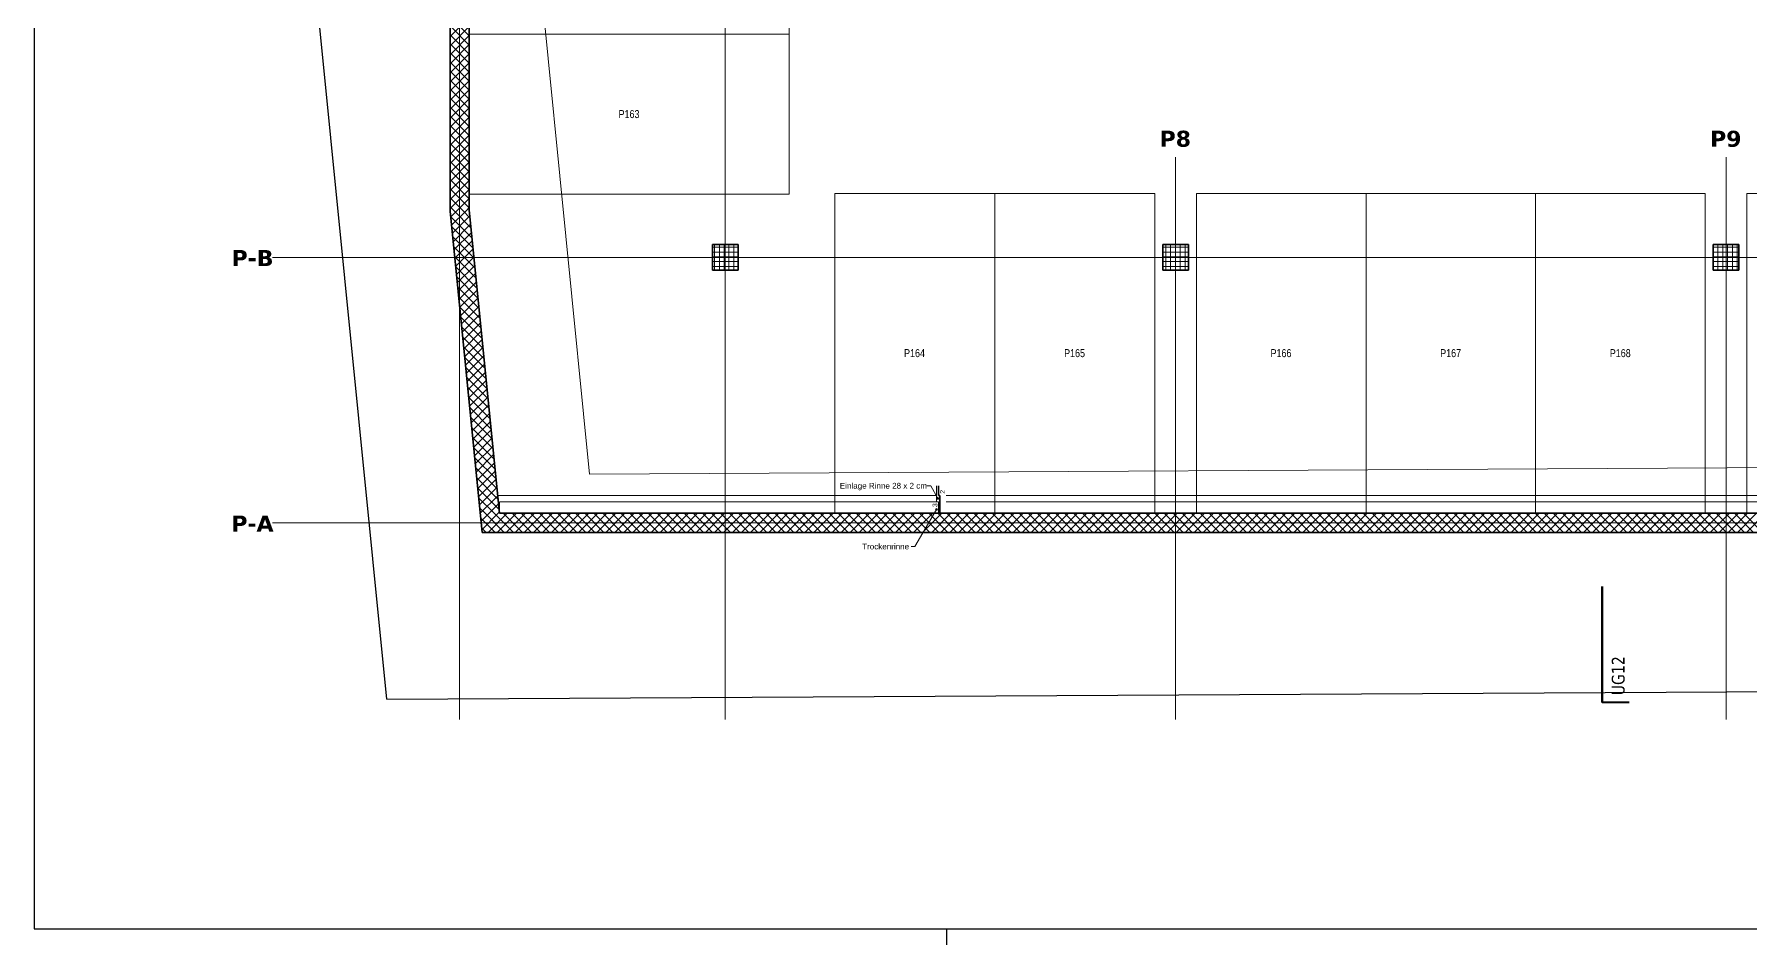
# Model space of a CAD drawing. Extents: x -932 to 937, y -179 to 471.
# Drawn here: x -932 to -396, y -179 to 105 of the extents above; entities that cross this region are included whole.
import ezdxf
from ezdxf.lldxf.tags import DXFTag

# ---------------------------------------------------------------- set-up
doc = ezdxf.new("R2010")
doc.units = 0
doc.layers.get('0').update_dxf_attribs({"lineweight": 13})
for name, color, linetype, lineweight, true_color in [('A-DETL-____-OTLN', 5, 'Continuous', 9, 0x0000ff), ('C-PROP-LINE-OTLN', 7, '_Grundgrenze_', 25, 0x800000), ('G-____-____-SYMB', 7, 'Strichpunkt - Weit', 5, 0x008080), ('S-GRID-____-IDEN', 7, 'Continuous', 9, 0x5555aa)]:
    doc.layers.add(name, color=color, linetype=linetype, lineweight=lineweight, true_color=true_color)
for name, color, linetype, lineweight in [('A-FLOR-____-OTLN', 7, 'Continuous', 9), ('A-WALL-____-MCUT', 7, 'Continuous', 35), ('A-WALL-____-PATT', 7, 'Continuous', 35), ('C-PRKG-____-IDEN', 7, 'Continuous', 5), ('C-PRKG-____-OTLN', 7, 'Continuous', 9), ('S-COLS-____-MCUT', 7, 'Continuous', 35), ('S-COLS-____-OTLN', 7, 'Continuous', 9), ('S-GRID-____-OTLN', 7, 'Continuous', 5), ('Text', 7, 'Continuous', 5)]:
    doc.layers.add(name, color=color, linetype=linetype, lineweight=lineweight)
doc.styles.get("Standard").update_dxf_attribs({"font": 'arial.ttf'})
tags = doc.linetypes.add('_Grundgrenze_', pattern=[0.45, 0.2, -0.05, 0.05, -0.05, 0.05, -0.05]).pattern_tags.tags
tags[14:15] = [DXFTag(74, 4), DXFTag(75, 0), DXFTag(340, '0'), DXFTag(46, 1.0), DXFTag(50, 0.0), DXFTag(44, 0.0), DXFTag(45, 0.0)]
tags[12:13] = [DXFTag(74, 4), DXFTag(75, 0), DXFTag(340, '0'), DXFTag(46, 1.0), DXFTag(50, 0.0), DXFTag(44, 0.0), DXFTag(45, 0.0)]
tags[10:11] = [DXFTag(74, 4), DXFTag(75, 0), DXFTag(340, '0'), DXFTag(46, 1.0), DXFTag(50, 0.0), DXFTag(44, 0.0), DXFTag(45, 0.0)]
tags[8:9] = [DXFTag(74, 4), DXFTag(75, 0), DXFTag(340, '0'), DXFTag(46, 1.0), DXFTag(50, 0.0), DXFTag(44, 0.0), DXFTag(45, 0.0)]
tags[6:7] = [DXFTag(74, 4), DXFTag(75, 0), DXFTag(340, '0'), DXFTag(46, 1.0), DXFTag(50, 0.0), DXFTag(44, 0.0), DXFTag(45, 0.0)]
tags[4:5] = [DXFTag(74, 4), DXFTag(75, 0), DXFTag(340, '0'), DXFTag(46, 1.0), DXFTag(50, 0.0), DXFTag(44, 0.0), DXFTag(45, 0.0)]
tags = doc.linetypes.add('_Rasterlinie_', pattern=[0.375, 0.2, -0.05, 0.075, -0.05]).pattern_tags.tags
tags[10:11] = [DXFTag(74, 4), DXFTag(75, 0), DXFTag(340, '0'), DXFTag(46, 1.0), DXFTag(50, 0.0), DXFTag(44, 0.0), DXFTag(45, 0.0)]
tags[8:9] = [DXFTag(74, 4), DXFTag(75, 0), DXFTag(340, '0'), DXFTag(46, 1.0), DXFTag(50, 0.0), DXFTag(44, 0.0), DXFTag(45, 0.0)]
tags[6:7] = [DXFTag(74, 4), DXFTag(75, 0), DXFTag(340, '0'), DXFTag(46, 1.0), DXFTag(50, 0.0), DXFTag(44, 0.0), DXFTag(45, 0.0)]
tags[4:5] = [DXFTag(74, 4), DXFTag(75, 0), DXFTag(340, '0'), DXFTag(46, 1.0), DXFTag(50, 0.0), DXFTag(44, 0.0), DXFTag(45, 0.0)]
tags = doc.linetypes.add('_Schnittlinie_', pattern=[0.3, 0.15, -0.05, 0.05, -0.05]).pattern_tags.tags
tags[10:11] = [DXFTag(74, 4), DXFTag(75, 0), DXFTag(340, '0'), DXFTag(46, 1.0), DXFTag(50, 0.0), DXFTag(44, 0.0), DXFTag(45, 0.0)]
tags[8:9] = [DXFTag(74, 4), DXFTag(75, 0), DXFTag(340, '0'), DXFTag(46, 1.0), DXFTag(50, 0.0), DXFTag(44, 0.0), DXFTag(45, 0.0)]
tags[6:7] = [DXFTag(74, 4), DXFTag(75, 0), DXFTag(340, '0'), DXFTag(46, 1.0), DXFTag(50, 0.0), DXFTag(44, 0.0), DXFTag(45, 0.0)]
tags[4:5] = [DXFTag(74, 4), DXFTag(75, 0), DXFTag(340, '0'), DXFTag(46, 1.0), DXFTag(50, 0.0), DXFTag(44, 0.0), DXFTag(45, 0.0)]
tags = doc.linetypes.add('_Strichliert - Fein_', pattern=[0.15, 0.1, -0.05]).pattern_tags.tags
tags[6:7] = [DXFTag(74, 4), DXFTag(75, 0), DXFTag(340, '0'), DXFTag(46, 1.0), DXFTag(50, 0.0), DXFTag(44, 0.0), DXFTag(45, 0.0)]
tags[4:5] = [DXFTag(74, 4), DXFTag(75, 0), DXFTag(340, '0'), DXFTag(46, 1.0), DXFTag(50, 0.0), DXFTag(44, 0.0), DXFTag(45, 0.0)]
tags = doc.linetypes.add('Gestrichelt', pattern=[0.1, 0.05, -0.05]).pattern_tags.tags
tags[6:7] = [DXFTag(74, 4), DXFTag(75, 0), DXFTag(340, '0'), DXFTag(46, 1.0), DXFTag(50, 0.0), DXFTag(44, 0.0), DXFTag(45, 0.0)]
tags[4:5] = [DXFTag(74, 4), DXFTag(75, 0), DXFTag(340, '0'), DXFTag(46, 1.0), DXFTag(50, 0.0), DXFTag(44, 0.0), DXFTag(45, 0.0)]
tags = doc.linetypes.add('Strichpunkt - Weit', pattern=[0.5, 0.2, -0.15, 0, -0.15]).pattern_tags.tags
tags[10:11] = [DXFTag(74, 4), DXFTag(75, 0), DXFTag(340, '0'), DXFTag(46, 1.0), DXFTag(50, 0.0), DXFTag(44, 0.0), DXFTag(45, 0.0)]
tags[8:9] = [DXFTag(74, 4), DXFTag(75, 0), DXFTag(340, '0'), DXFTag(46, 1.0), DXFTag(50, 0.0), DXFTag(44, 0.0), DXFTag(45, 0.0)]
tags[6:7] = [DXFTag(74, 4), DXFTag(75, 0), DXFTag(340, '0'), DXFTag(46, 1.0), DXFTag(50, 0.0), DXFTag(44, 0.0), DXFTag(45, 0.0)]
tags[4:5] = [DXFTag(74, 4), DXFTag(75, 0), DXFTag(340, '0'), DXFTag(46, 1.0), DXFTag(50, 0.0), DXFTag(44, 0.0), DXFTag(45, 0.0)]

# ---------------------------------------------------------------- blocks, each defined once
blk = doc.blocks.new('Referenz-A0UJ2H3XXE', base_point=(-911.85, -117.71))
at = {"layer": 'A-DETL-____-OTLN', "color": 0, "linetype": '_Strichliert - Fein_', "ltscale": 0.13}
for p, q in [((-802.36, 403.53), (-758.96, -32.38)), ((-758.96, -32.38), (382.01, -25.98))]:
    blk.add_line(p, q, dxfattribs=at)
at = {"layer": 'A-DETL-____-OTLN', "color": 0, "linetype": 'Continuous', "ltscale": 0.13}
for p, q in [((-650.54, -36.01), (-650.54, -41.03)), ((-650.54, -41.03), (-649.94, -41.03)), ((-649.94, -41.03), (-649.94, -44.61))]:
    blk.add_line(p, q, dxfattribs=at)
at = {"layer": 'A-DETL-____-OTLN', "color": 0, "linetype": 'Continuous', "lineweight": 35, "ltscale": 0.35}
for p, q in [((-649.94, -36.01), (-649.94, -39.01)), ((-649.94, -39.01), (-649.54, -39.01)), ((-649.54, -39.01), (-649.54, -44.61)), ((-649.94, -44.61), (-647.54, -44.61))]:
    blk.add_line(p, q, dxfattribs=at)
at = {"layer": 'A-DETL-____-OTLN', "color": 0, "linetype": 'Gestrichelt', "ltscale": 0.13}
for p, q in [((-650.54, -39.01), (-787.66, -39.01)), ((382.01, -39.01), (-647.54, -39.01))]:
    blk.add_line(p, q, dxfattribs=at)
at = {"layer": 'A-FLOR-____-OTLN', "color": 0, "linetype": 'Continuous', "ltscale": 0.13}
for p, q in [((-787.1, -44.61), (-787.1, -41.03)), ((-787.1, -41.03), (-650.54, -41.03)), ((-647.54, -41.03), (290.66, -41.03))]:
    blk.add_line(p, q, dxfattribs=at)
at = {"layer": 'A-WALL-____-MCUT', "color": 0, "linetype": 'Continuous', "ltscale": 0.35}
for p, q in [((-802.54, 403.53), (-802.54, 49.83)), ((-796.54, 50.12), (-796.54, 403.53)), ((-802.54, 49.83), (-792.54, -50.61)), ((-787.1, -44.61), (-796.54, 50.12)), ((-649.94, -44.61), (-787.1, -44.61)), ((382.01, -44.61), (-647.54, -44.61)), ((-792.54, -50.61), (382.01, -50.61))]:
    blk.add_line(p, q, dxfattribs=at)
at = {"layer": 'A-WALL-____-PATT', "color": 0, "linetype": 'Continuous', "lineweight": 9, "ltscale": 0.13}
for p, q in [((-796.54, 104.59), (-802.54, 110.59)), ((-802.54, 104.37), (-796.54, 110.37)), ((-796.54, 101.76), (-802.54, 107.76)), ((-802.54, 101.54), (-796.54, 107.54)), ((-796.54, 98.93), (-802.54, 104.93)), ((-802.54, 98.71), (-796.54, 104.71)), ((-796.54, 96.1), (-802.54, 102.1)), ((-802.54, 95.88), (-796.54, 101.88)), ((-796.54, 93.28), (-802.54, 99.28)), ((-802.54, 93.05), (-796.54, 99.05)), ((-796.54, 90.45), (-802.54, 96.45)), ((-802.54, 90.23), (-796.54, 96.23)), ((-796.54, 87.62), (-802.54, 93.62)), ((-802.54, 87.4), (-796.54, 93.4)), ((-796.54, 84.79), (-802.54, 90.79)), ((-802.54, 84.57), (-796.54, 90.57)), ((-796.54, 81.96), (-802.54, 87.96)), ((-802.54, 81.74), (-796.54, 87.74)), ((-796.54, 79.13), (-802.54, 85.13)), ((-802.54, 78.91), (-796.54, 84.91)), ((-796.54, 76.31), (-802.54, 82.31)), ((-802.54, 76.08), (-796.54, 82.08)), ((-796.54, 73.48), (-802.54, 79.48)), ((-802.54, 73.25), (-796.54, 79.25)), ((-796.54, 70.65), (-802.54, 76.65)), ((-802.54, 70.43), (-796.54, 76.43)), ((-796.54, 67.82), (-802.54, 73.82)), ((-802.54, 67.6), (-796.54, 73.6)), ((-796.54, 64.99), (-802.54, 70.99)), ((-802.54, 64.77), (-796.54, 70.77)), ((-796.54, 62.16), (-802.54, 68.16)), ((-802.54, 61.94), (-796.54, 67.94)), ((-796.54, 59.34), (-802.54, 65.34)), ((-802.54, 59.11), (-796.54, 65.11)), ((-796.54, 56.51), (-802.54, 62.51)), ((-802.54, 56.28), (-796.54, 62.28)), ((-796.54, 53.68), (-802.54, 59.68)), ((-802.54, 53.46), (-796.54, 59.46)), ((-796.54, 50.85), (-802.54, 56.85)), ((-802.54, 50.63), (-796.54, 56.63)), ((-798.54, 50.02), (-802.54, 54.02)), ((-800.4, 49.93), (-796.54, 53.8)), ((-801.23, 49.89), (-802.54, 51.19)), ((-802.35, 47.98), (-800.4, 49.93)), ((-802.1, 45.41), (-797.43, 50.08)), ((-801.84, 42.84), (-796.36, 48.32)), ((-795.99, 44.65), (-801.23, 49.89)), ((-796.3, 47.79), (-798.54, 50.02)), ((-797.43, 50.08), (-796.54, 50.97)), ((-795.68, 41.51), (-802.38, 48.2)), ((-795.37, 38.37), (-802.06, 45.06)), ((-801.59, 40.27), (-796.1, 45.75)), ((-801.33, 37.69), (-795.85, 43.18)), ((-795.05, 35.22), (-801.75, 41.92)), ((-794.74, 32.08), (-801.44, 38.78)), ((-801.07, 35.12), (-795.59, 40.6)), ((-800.82, 32.55), (-795.33, 38.03)), ((-794.43, 28.94), (-801.12, 35.64)), ((-794.12, 25.8), (-800.81, 32.5)), ((-800.56, 29.98), (-795.08, 35.46)), ((-800.3, 27.4), (-794.82, 32.89)), ((-793.8, 22.66), (-800.5, 29.36)), ((-800.05, 24.83), (-794.57, 30.32)), ((-799.79, 22.26), (-794.31, 27.74)), ((-793.49, 19.52), (-800.19, 26.21)), ((-793.18, 16.38), (-799.87, 23.07)), ((-799.54, 19.69), (-794.05, 25.17)), ((-799.28, 17.11), (-793.8, 22.6)), ((-792.86, 13.24), (-799.56, 19.93)), ((-792.55, 10.09), (-799.25, 16.79)), ((-799.02, 14.54), (-793.54, 20.03)), ((-798.77, 11.97), (-793.28, 17.45)), ((-792.24, 6.95), (-798.94, 13.65)), ((-798.51, 9.4), (-793.03, 14.88)), ((-798.26, 6.83), (-792.77, 12.31)), ((-791.93, 3.81), (-798.62, 10.51)), ((-791.61, 0.67), (-798.31, 7.37)), ((-798, 4.25), (-792.52, 9.74)), ((-797.74, 1.68), (-792.26, 7.16)), ((-791.3, -2.47), (-798, 4.23)), ((-790.99, -5.61), (-797.68, 1.09)), ((-797.49, -0.89), (-792, 4.59)), ((-797.23, -3.46), (-791.75, 2.02)), ((-790.68, -8.75), (-797.37, -2.06)), ((-790.36, -11.89), (-797.06, -5.2)), ((-796.98, -6.04), (-791.49, -0.55)), ((-796.72, -8.61), (-791.24, -3.12)), ((-790.05, -15.03), (-796.75, -8.34)), ((-796.46, -11.18), (-790.98, -5.7)), ((-796.21, -13.75), (-790.72, -8.27)), ((-789.74, -18.18), (-796.43, -11.48)), ((-789.42, -21.32), (-796.12, -14.62)), ((-795.95, -16.33), (-790.47, -10.84)), ((-795.7, -18.9), (-790.21, -13.41)), ((-795.44, -21.47), (-789.96, -15.99)), ((-789.11, -24.46), (-795.81, -17.76)), ((-788.8, -27.6), (-795.5, -20.9)), ((-795.18, -24.04), (-789.7, -18.56)), ((-794.93, -26.61), (-789.44, -21.13)), ((-788.49, -30.74), (-795.18, -24.04)), ((-794.67, -29.19), (-789.19, -23.7)), ((-794.41, -31.76), (-788.93, -26.28)), ((-788.17, -33.88), (-794.87, -27.19)), ((-787.86, -37.02), (-794.56, -30.33)), ((-794.16, -34.33), (-788.67, -28.85)), ((-793.9, -36.9), (-788.42, -31.42)), ((-787.55, -40.16), (-794.24, -33.47)), ((-787.24, -43.3), (-793.93, -36.61)), ((-793.65, -39.48), (-788.16, -33.99)), ((-793.39, -42.05), (-787.91, -36.57)), ((-788.75, -44.61), (-793.62, -39.75)), ((-791.58, -44.61), (-793.31, -42.89)), ((-793.13, -44.61), (-787.65, -39.14)), ((-790.3, -44.61), (-787.39, -41.71)), ((-793.13, -44.62), (-793.13, -44.61)), ((-788.41, -50.61), (-792.99, -46.03)), ((-792.88, -47.19), (-790.3, -44.61)), ((-792.62, -49.77), (-787.47, -44.61)), ((-785.58, -50.61), (-791.58, -44.61)), ((-790.64, -50.61), (-784.64, -44.61)), ((-782.75, -50.61), (-788.75, -44.61)), ((-787.81, -50.61), (-781.81, -44.61)), ((-787.47, -44.61), (-787.14, -44.28)), ((-779.93, -50.61), (-785.93, -44.61)), ((-784.99, -50.61), (-778.99, -44.61)), ((-777.1, -50.61), (-783.1, -44.61)), ((-782.16, -50.61), (-776.16, -44.61)), ((-774.27, -50.61), (-780.27, -44.61)), ((-779.33, -50.61), (-773.33, -44.61)), ((-771.44, -50.61), (-777.44, -44.61)), ((-776.5, -50.61), (-770.5, -44.61)), ((-768.61, -50.61), (-774.61, -44.61)), ((-773.67, -50.61), (-767.67, -44.61)), ((-765.78, -50.61), (-771.78, -44.61)), ((-770.84, -50.61), (-764.84, -44.61)), ((-762.96, -50.61), (-768.96, -44.61)), ((-768.01, -50.61), (-762.01, -44.61)), ((-760.13, -50.61), (-766.13, -44.61)), ((-765.19, -50.61), (-759.19, -44.61)), ((-757.3, -50.61), (-763.3, -44.61)), ((-762.36, -50.61), (-756.36, -44.61)), ((-754.47, -50.61), (-760.47, -44.61)), ((-759.53, -50.61), (-753.53, -44.61)), ((-751.64, -50.61), (-757.64, -44.61)), ((-756.7, -50.61), (-750.7, -44.61)), ((-748.81, -50.61), (-754.81, -44.61)), ((-753.87, -50.61), (-747.87, -44.61)), ((-745.98, -50.61), (-751.98, -44.61)), ((-751.04, -50.61), (-745.04, -44.61)), ((-743.16, -50.61), (-749.16, -44.61)), ((-748.22, -50.61), (-742.22, -44.61)), ((-740.33, -50.61), (-746.33, -44.61)), ((-745.39, -50.61), (-739.39, -44.61)), ((-737.5, -50.61), (-743.5, -44.61)), ((-742.56, -50.61), (-736.56, -44.61)), ((-734.67, -50.61), (-740.67, -44.61)), ((-739.73, -50.61), (-733.73, -44.61)), ((-731.84, -50.61), (-737.84, -44.61)), ((-736.9, -50.61), (-730.9, -44.61)), ((-729.01, -50.61), (-735.01, -44.61)), ((-734.07, -50.61), (-728.07, -44.61)), ((-726.19, -50.61), (-732.19, -44.61)), ((-731.25, -50.61), (-725.25, -44.61)), ((-723.36, -50.61), (-729.36, -44.61)), ((-728.42, -50.61), (-722.42, -44.61)), ((-720.53, -50.61), (-726.53, -44.61)), ((-725.59, -50.61), (-719.59, -44.61)), ((-717.7, -50.61), (-723.7, -44.61)), ((-722.76, -50.61), (-716.76, -44.61)), ((-714.87, -50.61), (-720.87, -44.61)), ((-719.93, -50.61), (-713.93, -44.61)), ((-712.04, -50.61), (-718.04, -44.61)), ((-717.1, -50.61), (-711.1, -44.61)), ((-709.22, -50.61), (-715.22, -44.61)), ((-714.27, -50.61), (-708.27, -44.61)), ((-706.39, -50.61), (-712.39, -44.61)), ((-711.45, -50.61), (-705.45, -44.61)), ((-703.56, -50.61), (-709.56, -44.61)), ((-708.62, -50.61), (-702.62, -44.61)), ((-700.73, -50.61), (-706.73, -44.61)), ((-705.79, -50.61), (-699.79, -44.61)), ((-697.9, -50.61), (-703.9, -44.61)), ((-702.96, -50.61), (-696.96, -44.61)), ((-695.07, -50.61), (-701.07, -44.61)), ((-700.13, -50.61), (-694.13, -44.61)), ((-692.24, -50.61), (-698.24, -44.61)), ((-697.3, -50.61), (-691.3, -44.61)), ((-689.42, -50.61), (-695.42, -44.61)), ((-694.48, -50.61), (-688.48, -44.61)), ((-686.59, -50.61), (-692.59, -44.61)), ((-691.65, -50.61), (-685.65, -44.61)), ((-683.76, -50.61), (-689.76, -44.61)), ((-688.82, -50.61), (-682.82, -44.61)), ((-680.93, -50.61), (-686.93, -44.61)), ((-685.99, -50.61), (-679.99, -44.61)), ((-678.1, -50.61), (-684.1, -44.61)), ((-683.16, -50.61), (-677.16, -44.61)), ((-675.27, -50.61), (-681.27, -44.61)), ((-680.33, -50.61), (-674.33, -44.61)), ((-672.45, -50.61), (-678.45, -44.61)), ((-677.5, -50.61), (-671.5, -44.61)), ((-669.62, -50.61), (-675.62, -44.61)), ((-674.68, -50.61), (-668.68, -44.61)), ((-666.79, -50.61), (-672.79, -44.61)), ((-671.85, -50.61), (-665.85, -44.61)), ((-663.96, -50.61), (-669.96, -44.61)), ((-669.02, -50.61), (-663.02, -44.61)), ((-661.13, -50.61), (-667.13, -44.61)), ((-666.19, -50.61), (-660.19, -44.61)), ((-658.3, -50.61), (-664.3, -44.61)), ((-663.36, -50.61), (-657.36, -44.61)), ((-655.48, -50.61), (-661.48, -44.61)), ((-660.53, -50.61), (-654.53, -44.61)), ((-652.65, -50.61), (-658.65, -44.61)), ((-657.71, -50.61), (-651.71, -44.61)), ((-649.82, -50.61), (-655.82, -44.61)), ((-654.88, -50.61), (-648.88, -44.61)), ((-646.99, -50.61), (-652.99, -44.61)), ((-652.05, -50.61), (-646.05, -44.61)), ((-644.16, -50.61), (-650.16, -44.61)), ((-649.22, -50.61), (-643.22, -44.61)), ((-641.33, -50.61), (-647.33, -44.61)), ((-646.39, -50.61), (-640.39, -44.61)), ((-638.5, -50.61), (-644.5, -44.61)), ((-643.56, -50.61), (-637.56, -44.61)), ((-635.68, -50.61), (-641.68, -44.61)), ((-640.74, -50.61), (-634.74, -44.61)), ((-632.85, -50.61), (-638.85, -44.61)), ((-637.91, -50.61), (-631.91, -44.61)), ((-630.02, -50.61), (-636.02, -44.61)), ((-635.08, -50.61), (-629.08, -44.61)), ((-627.19, -50.61), (-633.19, -44.61)), ((-632.25, -50.61), (-626.25, -44.61)), ((-624.36, -50.61), (-630.36, -44.61)), ((-629.42, -50.61), (-623.42, -44.61)), ((-621.53, -50.61), (-627.53, -44.61)), ((-626.59, -50.61), (-620.59, -44.61)), ((-618.71, -50.61), (-624.71, -44.61)), ((-623.76, -50.61), (-617.76, -44.61)), ((-615.88, -50.61), (-621.88, -44.61)), ((-620.94, -50.61), (-614.94, -44.61)), ((-613.05, -50.61), (-619.05, -44.61)), ((-618.11, -50.61), (-612.11, -44.61)), ((-610.22, -50.61), (-616.22, -44.61)), ((-615.28, -50.61), (-609.28, -44.61)), ((-607.39, -50.61), (-613.39, -44.61)), ((-612.45, -50.61), (-606.45, -44.61)), ((-604.56, -50.61), (-610.56, -44.61)), ((-609.62, -50.61), (-603.62, -44.61)), ((-601.73, -50.61), (-607.73, -44.61)), ((-606.79, -50.61), (-600.79, -44.61)), ((-598.91, -50.61), (-604.91, -44.61)), ((-603.97, -50.61), (-597.97, -44.61)), ((-596.08, -50.61), (-602.08, -44.61)), ((-601.14, -50.61), (-595.14, -44.61)), ((-593.25, -50.61), (-599.25, -44.61)), ((-598.31, -50.61), (-592.31, -44.61)), ((-590.42, -50.61), (-596.42, -44.61)), ((-595.48, -50.61), (-589.48, -44.61)), ((-587.59, -50.61), (-593.59, -44.61)), ((-592.65, -50.61), (-586.65, -44.61)), ((-584.76, -50.61), (-590.76, -44.61)), ((-589.82, -50.61), (-583.82, -44.61)), ((-581.94, -50.61), (-587.94, -44.61)), ((-587, -50.61), (-581, -44.61)), ((-579.11, -50.61), (-585.11, -44.61)), ((-584.17, -50.61), (-578.17, -44.61)), ((-576.28, -50.61), (-582.28, -44.61)), ((-581.34, -50.61), (-575.34, -44.61)), ((-573.45, -50.61), (-579.45, -44.61)), ((-578.51, -50.61), (-572.51, -44.61)), ((-570.62, -50.61), (-576.62, -44.61)), ((-575.68, -50.61), (-569.68, -44.61)), ((-567.79, -50.61), (-573.79, -44.61)), ((-572.85, -50.61), (-566.85, -44.61)), ((-564.97, -50.61), (-570.97, -44.61)), ((-570.02, -50.61), (-564.02, -44.61)), ((-562.14, -50.61), (-568.14, -44.61)), ((-567.2, -50.61), (-561.2, -44.61)), ((-559.31, -50.61), (-565.31, -44.61)), ((-564.37, -50.61), (-558.37, -44.61)), ((-556.48, -50.61), (-562.48, -44.61)), ((-561.54, -50.61), (-555.54, -44.61)), ((-553.65, -50.61), (-559.65, -44.61)), ((-558.71, -50.61), (-552.71, -44.61)), ((-550.82, -50.61), (-556.82, -44.61)), ((-555.88, -50.61), (-549.88, -44.61)), ((-547.99, -50.61), (-553.99, -44.61)), ((-553.05, -50.61), (-547.05, -44.61)), ((-545.17, -50.61), (-551.17, -44.61)), ((-550.23, -50.61), (-544.23, -44.61)), ((-542.34, -50.61), (-548.34, -44.61)), ((-547.4, -50.61), (-541.4, -44.61)), ((-539.51, -50.61), (-545.51, -44.61)), ((-544.57, -50.61), (-538.57, -44.61)), ((-536.68, -50.61), (-542.68, -44.61)), ((-541.74, -50.61), (-535.74, -44.61)), ((-533.85, -50.61), (-539.85, -44.61)), ((-538.91, -50.61), (-532.91, -44.61)), ((-531.02, -50.61), (-537.02, -44.61)), ((-536.08, -50.61), (-530.08, -44.61)), ((-528.2, -50.61), (-534.2, -44.61)), ((-533.26, -50.61), (-527.26, -44.61)), ((-525.37, -50.61), (-531.37, -44.61)), ((-530.43, -50.61), (-524.43, -44.61)), ((-522.54, -50.61), (-528.54, -44.61)), ((-527.6, -50.61), (-521.6, -44.61)), ((-519.71, -50.61), (-525.71, -44.61)), ((-524.77, -50.61), (-518.77, -44.61)), ((-516.88, -50.61), (-522.88, -44.61)), ((-521.94, -50.61), (-515.94, -44.61)), ((-514.05, -50.61), (-520.05, -44.61)), ((-519.11, -50.61), (-513.11, -44.61)), ((-511.23, -50.61), (-517.23, -44.61)), ((-516.28, -50.61), (-510.28, -44.61)), ((-508.4, -50.61), (-514.4, -44.61)), ((-513.46, -50.61), (-507.46, -44.61)), ((-505.57, -50.61), (-511.57, -44.61)), ((-510.63, -50.61), (-504.63, -44.61)), ((-502.74, -50.61), (-508.74, -44.61)), ((-507.8, -50.61), (-501.8, -44.61)), ((-499.91, -50.61), (-505.91, -44.61)), ((-504.97, -50.61), (-498.97, -44.61)), ((-497.08, -50.61), (-503.08, -44.61)), ((-502.14, -50.61), (-496.14, -44.61)), ((-494.25, -50.61), (-500.25, -44.61)), ((-499.31, -50.61), (-493.31, -44.61)), ((-491.43, -50.61), (-497.43, -44.61)), ((-496.49, -50.61), (-490.49, -44.61)), ((-488.6, -50.61), (-494.6, -44.61)), ((-493.66, -50.61), (-487.66, -44.61)), ((-485.77, -50.61), (-491.77, -44.61)), ((-490.83, -50.61), (-484.83, -44.61)), ((-482.94, -50.61), (-488.94, -44.61)), ((-488, -50.61), (-482, -44.61)), ((-480.11, -50.61), (-486.11, -44.61)), ((-485.17, -50.61), (-479.17, -44.61)), ((-477.28, -50.61), (-483.28, -44.61)), ((-482.34, -50.61), (-476.34, -44.61)), ((-474.46, -50.61), (-480.46, -44.61)), ((-479.52, -50.61), (-473.52, -44.61)), ((-471.63, -50.61), (-477.63, -44.61)), ((-476.69, -50.61), (-470.69, -44.61)), ((-468.8, -50.61), (-474.8, -44.61)), ((-473.86, -50.61), (-467.86, -44.61)), ((-465.97, -50.61), (-471.97, -44.61)), ((-471.03, -50.61), (-465.03, -44.61)), ((-463.14, -50.61), (-469.14, -44.61)), ((-468.2, -50.61), (-462.2, -44.61)), ((-460.31, -50.61), (-466.31, -44.61)), ((-465.37, -50.61), (-459.37, -44.61)), ((-457.49, -50.61), (-463.49, -44.61)), ((-462.54, -50.61), (-456.54, -44.61)), ((-454.66, -50.61), (-460.66, -44.61)), ((-459.72, -50.61), (-453.72, -44.61)), ((-451.83, -50.61), (-457.83, -44.61)), ((-456.89, -50.61), (-450.89, -44.61)), ((-449, -50.61), (-455, -44.61)), ((-454.06, -50.61), (-448.06, -44.61)), ((-446.17, -50.61), (-452.17, -44.61)), ((-451.23, -50.61), (-445.23, -44.61)), ((-443.34, -50.61), (-449.34, -44.61)), ((-448.4, -50.61), (-442.4, -44.61)), ((-440.51, -50.61), (-446.51, -44.61)), ((-445.57, -50.61), (-439.57, -44.61)), ((-437.69, -50.61), (-443.69, -44.61)), ((-442.75, -50.61), (-436.75, -44.61)), ((-434.86, -50.61), (-440.86, -44.61)), ((-439.92, -50.61), (-433.92, -44.61)), ((-432.03, -50.61), (-438.03, -44.61)), ((-437.09, -50.61), (-431.09, -44.61)), ((-429.2, -50.61), (-435.2, -44.61)), ((-434.26, -50.61), (-428.26, -44.61)), ((-426.37, -50.61), (-432.37, -44.61)), ((-431.43, -50.61), (-425.43, -44.61)), ((-423.54, -50.61), (-429.54, -44.61)), ((-428.6, -50.61), (-422.6, -44.61)), ((-420.72, -50.61), (-426.72, -44.61)), ((-425.77, -50.61), (-419.77, -44.61)), ((-417.89, -50.61), (-423.89, -44.61)), ((-422.95, -50.61), (-416.95, -44.61)), ((-415.06, -50.61), (-421.06, -44.61)), ((-420.12, -50.61), (-414.12, -44.61)), ((-412.23, -50.61), (-418.23, -44.61)), ((-417.29, -50.61), (-411.29, -44.61)), ((-409.4, -50.61), (-415.4, -44.61)), ((-414.46, -50.61), (-408.46, -44.61)), ((-406.57, -50.61), (-412.57, -44.61)), ((-411.63, -50.61), (-405.63, -44.61)), ((-403.75, -50.61), (-409.75, -44.61)), ((-408.8, -50.61), (-402.8, -44.61)), ((-400.92, -50.61), (-406.92, -44.61)), ((-405.98, -50.61), (-399.98, -44.61)), ((-398.09, -50.61), (-404.09, -44.61)), ((-403.15, -50.61), (-397.15, -44.61)), ((-395.26, -50.61), (-401.26, -44.61)), ((-400.32, -50.61), (-394.32, -44.61)), ((-392.43, -50.61), (-398.43, -44.61)), ((-397.49, -50.61), (-391.49, -44.61)), ((-791.24, -50.61), (-792.68, -49.17))]:
    blk.add_line(p, q, dxfattribs=at)
at = {"layer": 'C-PRKG-____-OTLN', "color": 0, "linetype": 'Continuous', "ltscale": 0.13}
for p, q in [((-696.54, 105.11), (-696.54, 155.1)), ((-796.54, 105.11), (-796.54, 55.12)), ((-696.54, 105.11), (-796.54, 105.11)), ((-796.54, 55.12), (-796.54, 105.11)), ((-796.54, 105.11), (-696.54, 105.11)), ((-696.54, 105.11), (-696.54, 55.12)), ((-696.54, 55.12), (-696.54, 105.11)), ((-696.54, 105.11), (-696.54, 55.12)), ((-696.54, 105.11), (-696.54, 105.11)), ((-696.54, 105.11), (-696.54, 105.11)), ((-696.54, 55.12), (-796.54, 55.12)), ((-796.54, 55.12), (-696.54, 55.12)), ((-696.54, 55.12), (-796.54, 55.12)), ((-696.54, 55.12), (-696.54, 55.12)), ((-632.34, 55.37), (-682.34, 55.37)), ((-682.34, 55.37), (-632.34, 55.37)), ((-682.34, 55.36), (-682.34, 55.37)), ((-682.34, -44.61), (-682.34, 55.36)), ((-632.34, 55.36), (-682.34, 55.36)), ((-682.34, 55.36), (-682.34, -44.61)), ((-682.34, -44.61), (-682.34, 55.36)), ((-582.34, 55.37), (-632.34, 55.37)), ((-632.34, 55.37), (-582.34, 55.37)), ((-632.34, 55.36), (-632.34, 55.37)), ((-632.34, 55.36), (-632.34, 55.37)), ((-632.34, -44.61), (-632.34, 55.36)), ((-582.34, 55.36), (-632.34, 55.36)), ((-632.34, 55.36), (-632.34, -44.61)), ((-632.34, -44.61), (-632.34, 55.36)), ((-632.34, -44.61), (-632.34, 55.36)), ((-632.34, -44.61), (-632.34, 55.36)), ((-632.34, 55.36), (-632.34, -44.61)), ((-582.34, 55.36), (-582.34, 55.37)), ((-582.34, -44.61), (-582.34, 55.36)), ((-582.34, -44.61), (-582.34, 55.36)), ((-582.34, 55.36), (-582.34, -44.61)), ((-516.34, 55.37), (-569.34, 55.37)), ((-569.34, -44.61), (-569.34, 55.37)), ((-516.34, 55.37), (-569.34, 55.37)), ((-569.34, 55.37), (-569.34, -44.61)), ((-569.34, -44.61), (-569.34, 55.37)), ((-569.34, 55.37), (-516.34, 55.37)), ((-569.34, 55.37), (-569.34, 55.37)), ((-463.34, 55.37), (-516.34, 55.37)), ((-516.34, -44.61), (-516.34, 55.37)), ((-463.34, 55.37), (-516.34, 55.37)), ((-516.34, 55.37), (-516.34, -44.61)), ((-516.34, -44.61), (-516.34, 55.37)), ((-516.34, 55.37), (-463.34, 55.37)), ((-516.34, 55.37), (-516.34, 55.37)), ((-516.34, -44.61), (-516.34, 55.37)), ((-516.34, -44.61), (-516.34, 55.37)), ((-516.34, 55.37), (-516.34, -44.61)), ((-516.34, 55.37), (-516.34, 55.37)), ((-410.34, 55.37), (-463.34, 55.37)), ((-463.34, -44.61), (-463.34, 55.37)), ((-410.34, 55.37), (-463.34, 55.37)), ((-463.34, 55.37), (-463.34, -44.61)), ((-463.34, -44.61), (-463.34, 55.37)), ((-463.34, 55.37), (-410.34, 55.37)), ((-463.34, 55.37), (-463.34, 55.37)), ((-463.34, -44.61), (-463.34, 55.37)), ((-463.34, -44.61), (-463.34, 55.37)), ((-463.34, 55.37), (-463.34, -44.61)), ((-463.34, 55.37), (-463.34, 55.37)), ((-410.34, -44.61), (-410.34, 55.37)), ((-410.34, -44.61), (-410.34, 55.37)), ((-410.34, 55.37), (-410.34, -44.61)), ((-410.34, 55.37), (-410.34, 55.37)), ((-344.34, 55.37), (-397.34, 55.37)), ((-397.34, 55.37), (-344.34, 55.37)), ((-397.34, 55.36), (-397.34, 55.37)), ((-397.34, -44.61), (-397.34, 55.36)), ((-344.34, 55.36), (-397.34, 55.36)), ((-397.34, 55.36), (-397.34, -44.61)), ((-397.34, -44.61), (-397.34, 55.36)), ((-569.34, -44.61), (-569.34, -44.61)), ((-516.34, -44.61), (-516.34, -44.61)), ((-516.34, -44.61), (-516.34, -44.61)), ((-463.34, -44.61), (-463.34, -44.61)), ((-463.34, -44.61), (-463.34, -44.61)), ((-410.34, -44.61), (-410.34, -44.61))]:
    blk.add_line(p, q, dxfattribs=at)
at = {"layer": 'C-PROP-LINE-OTLN', "color": 0, "linetype": '_Grundgrenze_', "lineweight": -2, "ltscale": 0.25}
for q in [(-872.7, 403.53), (382.01, -95.98)]:
    blk.add_line((-822.3, -102.73), q, dxfattribs=at)
at = {"layer": 'G-____-____-SYMB', "color": 0, "linetype": '_Schnittlinie_', "lineweight": 70, "ltscale": 0.7}
blk.add_line((-442.53, -103.74), (-442.53, -67.52), dxfattribs=at)
at = {"layer": 'G-____-____-SYMB', "color": 0, "linetype": 'Continuous', "lineweight": 40, "ltscale": 0.4}
blk.add_line((-434.11, -103.74), (-442.53, -103.74), dxfattribs=at)
at = {"layer": 'S-COLS-____-MCUT', "color": 0, "linetype": 'Continuous', "ltscale": 0.35}
for p, q in [((-712.54, 39.39), (-720.54, 39.39)), ((-720.54, 39.39), (-720.54, 31.39)), ((-712.54, 31.39), (-712.54, 39.39)), ((-571.84, 39.39), (-579.84, 39.39)), ((-579.84, 39.39), (-579.84, 31.39)), ((-571.84, 31.39), (-571.84, 39.39)), ((-399.84, 39.39), (-407.84, 39.39)), ((-407.84, 39.39), (-407.84, 31.39)), ((-399.84, 31.39), (-399.84, 39.39)), ((-720.54, 31.39), (-712.54, 31.39)), ((-579.84, 31.39), (-571.84, 31.39)), ((-407.84, 31.39), (-399.84, 31.39))]:
    blk.add_line(p, q, dxfattribs=at)
at = {"layer": 'S-COLS-____-OTLN', "color": 0, "linetype": 'Continuous', "ltscale": 0.13}
for p, q in [((-720.54, 38.55), (-712.54, 38.55)), ((-719.88, 31.39), (-719.88, 39.39)), ((-718.38, 31.39), (-718.38, 39.39)), ((-716.88, 31.39), (-716.88, 39.39)), ((-715.38, 31.39), (-715.38, 39.39)), ((-713.88, 31.39), (-713.88, 39.39)), ((-579.84, 38.55), (-571.84, 38.55)), ((-578.88, 31.39), (-578.88, 39.39)), ((-577.38, 31.39), (-577.38, 39.39)), ((-575.88, 31.39), (-575.88, 39.39)), ((-574.38, 31.39), (-574.38, 39.39)), ((-572.88, 31.39), (-572.88, 39.39)), ((-407.84, 38.55), (-399.84, 38.55)), ((-406.38, 31.39), (-406.38, 39.39)), ((-404.88, 31.39), (-404.88, 39.39)), ((-403.38, 31.39), (-403.38, 39.39)), ((-401.88, 31.39), (-401.88, 39.39)), ((-400.38, 31.39), (-400.38, 39.39)), ((-720.54, 37.05), (-712.54, 37.05)), ((-720.54, 35.55), (-712.54, 35.55)), ((-720.54, 34.05), (-712.54, 34.05)), ((-720.54, 32.55), (-712.54, 32.55)), ((-579.84, 37.05), (-571.84, 37.05)), ((-579.84, 35.55), (-571.84, 35.55)), ((-579.84, 34.05), (-571.84, 34.05)), ((-579.84, 32.55), (-571.84, 32.55)), ((-407.84, 37.05), (-399.84, 37.05)), ((-407.84, 35.55), (-399.84, 35.55)), ((-407.84, 34.05), (-399.84, 34.05)), ((-407.84, 32.55), (-399.84, 32.55))]:
    blk.add_line(p, q, dxfattribs=at)
at = {"layer": 'S-GRID-____-OTLN', "color": 0, "linetype": '_Rasterlinie_', "ltscale": 0.13}
for p, q in [((-799.58, -109.11), (-799.58, 403.53)), ((-716.54, -109.11), (-716.54, 403.53)), ((-575.84, -109.11), (-575.84, 66.67)), ((-403.84, -109.11), (-403.84, 66.67)), ((-857.98, 35.39), (382.01, 35.39)), ((-857.98, -47.61), (382.01, -47.61))]:
    blk.add_line(p, q, dxfattribs=at)
at = {"layer": 'Text', "color": 0, "linetype": 'Continuous', "ltscale": 0.13}
for p, q in [((-652.97, -36.01), (-653.53, -36.01)), ((-652.36, -36.01), (-652.97, -36.01)), ((-650.08, -39.95), (-652.36, -36.01)), ((-650.56, -43.39), (-657.28, -55)), ((-657.28, -55), (-658.5, -55))]:
    blk.add_line(p, q, dxfattribs=at)
for centre in [(-650.08, -39.95), (-650.56, -43.39)]:
    blk.add_circle(centre, 0.3, dxfattribs=at)
for points in [[(-650.37, -40), (-650.38, -39.95), (-650.37, -39.91)], [(-650.36, -40.05), (-650.37, -39.91), (-650.36, -39.86)], [(-650.37, -40), (-650.37, -39.91), (-650.36, -40.05)], [(-650.34, -40.09), (-650.36, -39.86), (-650.34, -39.82)], [(-650.36, -40.05), (-650.36, -39.86), (-650.34, -40.09)], [(-650.32, -40.13), (-650.34, -39.82), (-650.32, -39.78)], [(-650.34, -40.09), (-650.34, -39.82), (-650.32, -40.13)], [(-650.29, -40.17), (-650.32, -39.78), (-650.29, -39.74)], [(-650.32, -40.13), (-650.32, -39.78), (-650.29, -40.17)], [(-650.25, -40.2), (-650.29, -39.74), (-650.25, -39.71)], [(-650.29, -40.17), (-650.29, -39.74), (-650.25, -40.2)], [(-650.21, -40.22), (-650.25, -39.71), (-650.21, -39.69)], [(-650.25, -40.2), (-650.25, -39.71), (-650.21, -40.22)], [(-650.17, -40.24), (-650.21, -39.69), (-650.17, -39.67)], [(-650.21, -40.22), (-650.21, -39.69), (-650.17, -40.24)], [(-650.12, -40.25), (-650.17, -39.67), (-650.12, -39.66)], [(-650.17, -40.24), (-650.17, -39.67), (-650.12, -40.25)], [(-650.08, -40.25), (-650.12, -39.66), (-650.08, -39.65)], [(-650.12, -40.25), (-650.12, -39.66), (-650.08, -40.25)], [(-650.08, -40.25), (-650.08, -39.65), (-650.03, -40.25)], [(-650.03, -40.25), (-650.08, -39.65), (-650.03, -39.66)], [(-650.03, -40.25), (-650.03, -39.66), (-649.98, -40.24)], [(-649.98, -40.24), (-650.03, -39.66), (-649.98, -39.67)], [(-649.98, -40.24), (-649.98, -39.67), (-649.94, -40.22)], [(-649.94, -40.22), (-649.98, -39.67), (-649.94, -39.69)], [(-649.94, -40.22), (-649.94, -39.69), (-649.9, -40.2)], [(-649.9, -40.2), (-649.94, -39.69), (-649.9, -39.71)], [(-649.9, -40.2), (-649.9, -39.71), (-649.86, -40.17)], [(-649.86, -40.17), (-649.9, -39.71), (-649.86, -39.74)], [(-649.86, -40.17), (-649.86, -39.74), (-649.83, -40.13)], [(-649.83, -40.13), (-649.86, -39.74), (-649.83, -39.78)], [(-649.83, -40.13), (-649.83, -39.78), (-649.81, -40.09)], [(-649.81, -40.09), (-649.83, -39.78), (-649.81, -39.82)], [(-649.81, -40.09), (-649.81, -39.82), (-649.79, -40.05)], [(-649.79, -40.05), (-649.81, -39.82), (-649.79, -39.86)], [(-649.79, -40.05), (-649.79, -39.86), (-649.78, -40)], [(-649.78, -40), (-649.79, -39.86), (-649.78, -39.91)], [(-649.78, -40), (-649.78, -39.91), (-649.78, -39.95)], [(-650.85, -43.48), (-650.86, -43.34), (-650.85, -43.29)], [(-650.86, -43.43), (-650.86, -43.39), (-650.86, -43.34)], [(-650.86, -43.43), (-650.86, -43.34), (-650.85, -43.48)], [(-650.83, -43.52), (-650.85, -43.29), (-650.83, -43.25)], [(-650.85, -43.48), (-650.85, -43.29), (-650.83, -43.52)], [(-650.81, -43.56), (-650.83, -43.25), (-650.81, -43.21)], [(-650.83, -43.52), (-650.83, -43.25), (-650.81, -43.56)], [(-650.77, -43.6), (-650.81, -43.21), (-650.77, -43.17)], [(-650.81, -43.56), (-650.81, -43.21), (-650.77, -43.6)], [(-650.74, -43.63), (-650.77, -43.17), (-650.74, -43.14)], [(-650.77, -43.6), (-650.77, -43.17), (-650.74, -43.63)], [(-650.7, -43.65), (-650.74, -43.14), (-650.7, -43.12)], [(-650.74, -43.63), (-650.74, -43.14), (-650.7, -43.65)], [(-650.66, -43.67), (-650.7, -43.12), (-650.66, -43.1)], [(-650.7, -43.65), (-650.7, -43.12), (-650.66, -43.67)], [(-650.61, -43.68), (-650.66, -43.1), (-650.61, -43.09)], [(-650.66, -43.67), (-650.66, -43.1), (-650.61, -43.68)], [(-650.61, -43.68), (-650.61, -43.09), (-650.56, -43.69)], [(-650.56, -43.69), (-650.61, -43.09), (-650.56, -43.09)], [(-650.56, -43.69), (-650.56, -43.09), (-650.52, -43.68)], [(-650.52, -43.68), (-650.56, -43.09), (-650.52, -43.09)], [(-650.52, -43.68), (-650.52, -43.09), (-650.47, -43.67)], [(-650.47, -43.67), (-650.52, -43.09), (-650.47, -43.1)], [(-650.47, -43.67), (-650.47, -43.1), (-650.43, -43.65)], [(-650.43, -43.65), (-650.47, -43.1), (-650.43, -43.12)], [(-650.43, -43.65), (-650.43, -43.12), (-650.39, -43.63)], [(-650.39, -43.63), (-650.43, -43.12), (-650.39, -43.14)], [(-650.39, -43.63), (-650.39, -43.14), (-650.35, -43.6)], [(-650.35, -43.6), (-650.39, -43.14), (-650.35, -43.17)], [(-650.35, -43.6), (-650.35, -43.17), (-650.32, -43.56)], [(-650.32, -43.56), (-650.35, -43.17), (-650.32, -43.21)], [(-650.32, -43.56), (-650.32, -43.21), (-650.3, -43.52)], [(-650.3, -43.52), (-650.32, -43.21), (-650.3, -43.25)], [(-650.3, -43.52), (-650.3, -43.25), (-650.28, -43.48)], [(-650.28, -43.48), (-650.3, -43.25), (-650.28, -43.29)], [(-650.28, -43.48), (-650.28, -43.29), (-650.27, -43.43)], [(-650.27, -43.43), (-650.28, -43.29), (-650.27, -43.34)], [(-650.27, -43.43), (-650.27, -43.34), (-650.26, -43.39)]]:
    blk.add_solid(points, dxfattribs=at)
at = {"layer": 'C-PRKG-____-IDEN', "color": 0, "linetype": 'Continuous', "ltscale": 0.13, "char_height": 2.5, "attachment_point": 1}
for s, insert in [('{\\W0.8;\\fArial;P163}', (-749.87, 81.42)), ('{\\W0.8;\\fArial;P164}', (-660.67, 6.69)), ('{\\W0.8;\\fArial;P165}', (-610.67, 6.69)), ('{\\W0.8;\\fArial;P166}', (-546.17, 6.69)), ('{\\W0.8;\\fArial;P167}', (-493.17, 6.69)), ('{\\W0.8;\\fArial;P168}', (-440.17, 6.69))]:
    blk.add_mtext(s, dxfattribs=dict(at, insert=insert))
at = {"layer": 'G-____-____-SYMB', "color": 0, "linetype": 'Continuous', "ltscale": 0.13, "insert": (-439.56, -101.5), "char_height": 4, "attachment_point": 1, "rotation": 90}
blk.add_mtext('{\\W0.8;\\fVerdana;UG12}', dxfattribs=at)
at = {"layer": 'S-GRID-____-IDEN', "color": 0, "linetype": 'Continuous', "lineweight": 5, "ltscale": 0.13, "char_height": 5, "attachment_point": 1}
for s, insert in [('{\\fVerdana|b1|i0;P8}', (-580.83, 74.96)), ('{\\fVerdana|b1|i0;P9}', (-408.83, 74.96)), ('{\\fVerdana|b1|i0;P-B}', (-870.8, 37.68)), ('{\\fVerdana|b1|i0;P-A}', (-870.86, -45.32))]:
    blk.add_mtext(s, dxfattribs=dict(at, insert=insert))
at = {"layer": 'Text', "color": 0, "linetype": 'Continuous', "ltscale": 0.13, "char_height": 1.8, "attachment_point": 1}
for s, insert in [('{\\fArial;Einlage Rinne 28 x 2 cm}', (-680.76, -35.11)), ('{\\fArial;Trockenrinne}', (-673.76, -54.1))]:
    blk.add_mtext(s, dxfattribs=dict(at, insert=insert))
at = {"layer": 'Text', "color": 0, "linetype": 'Continuous', "ltscale": 0.13, "char_height": 1.5, "attachment_point": 1, "rotation": 90}
for s, insert in [('{\\fArial;2}', (-649.44, -38.48)), ('{\\fArial;3}', (-651.77, -42.66))]:
    blk.add_mtext(s, dxfattribs=dict(at, insert=insert))

msp = doc.modelspace()

# ---------------------------------------------------------------- linework, layer by layer
at = {"color": 0, "linetype": 'ByBlock', "lineweight": -2, "ltscale": 0.13}
for p, q in [((-932.42, 465.53), (-932.42, -174.47)), ((-932.42, -174.47), (607.58, -174.47)), ((-647.42, -174.47), (-647.42, -179.47))]:
    msp.add_line(p, q, dxfattribs=at)

# ---------------------------------------------------------------- block references
at = {"color": 9, "lineweight": 25, "ltscale": 0.25, "true_color": 0xc0c0c0}
msp.add_blockref('Referenz-A0UJ2H3XXE', (-911.85, -117.71), dxfattribs=at)

doc.saveas('drawing.dxf')
